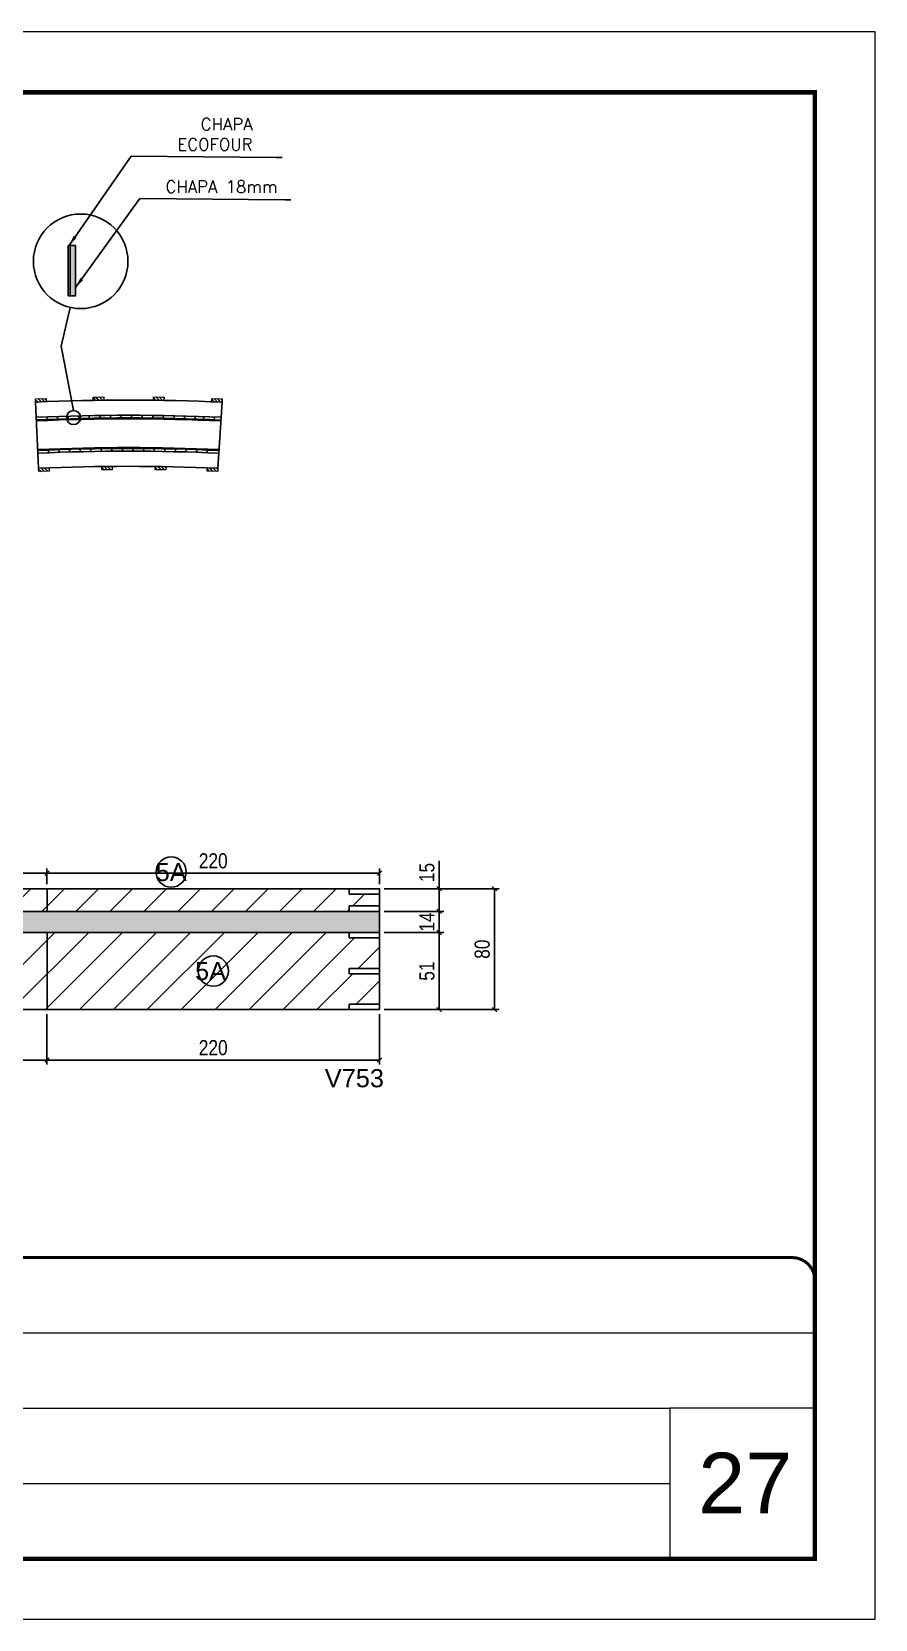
# Model space of a CAD drawing. Extents: x 3309 to 9563, y -2522 to 14608.
# Drawn here: x 7420 to 7978, y 6666 to 7716 of the extents above; entities that cross this region are included whole.
import ezdxf
from ezdxf.enums import TextEntityAlignment as Align

# ---------------------------------------------------------------- set-up
doc = ezdxf.new("R2010")
doc.units = 0
doc.header["$PDMODE"] = 35
doc.header["$PDSIZE"] = -10
doc.linetypes.add('CONTINUO', pattern=[0])
doc.linetypes.add('DASHED', pattern=[0.75, 0.5, -0.25])
for name, color, linetype in [('5', 5, 'Continuous'), ('COTA', 241, 'Continuous'), ('Cota Seção (2x)', 4, 'Continuous'), ('Painéis', 200, 'Continuous'), ('Romaneio', 10, 'Continuous')]:
    doc.layers.add(name, color=color, linetype=linetype)
for name, color, linetype, lineweight in [('CARIMBO', 255, 'Continuous', 9), ('contorno de painel', 7, 'Continuous', 13), ('Folhas', 255, 'Continuous', 9), ('Hachura', 251, 'Continuous', 9), ('Madeira', 126, 'Continuous', 18), ('SARRAFO DE PRESSAO', 251, 'DASHED', 9)]:
    doc.layers.add(name, color=color, linetype=linetype, lineweight=lineweight)
doc.styles.add('ARIAL', font='arial.ttf')
doc.styles.add('COTA TECNICA', font='techl___.ttf', dxfattribs={"height": 10})
doc.styles.add('Romans', font='romans.shx')
doc.styles.get("Standard").update_dxf_attribs({"font": 'arial.ttf'})
doc.dimstyles.new('PAINEL', dxfattribs={"dimtxt": 10, "dimasz": 3, "dimexe": 3, "dimexo": 3, "dimgap": 3, "dimtad": 1, "dimdec": 1, "dimzin": 12, "dimdsep": 46, "dimtxsty": 'COTA TECNICA', "dimblk1": 'OBLIQUE', "dimblk2": 'OBLIQUE', "dimsah": 1, "dimcen": 0.9, "dimclrd": 4, "dimclre": 4, "dimclrt": 240, "dimadec": 1, "dimazin": 3, "dimtfac": 1, "dimtdec": 1, "dimtmove": 0, "dimatfit": 3, "dimfxl": 1, "dimtolj": 1, "dimtzin": 12, "dimarcsym": 0})

# ---------------------------------------------------------------- blocks, each defined once
blk = doc.blocks.new('9999999999')
at = {"color": 30, "linetype": 'CONTINUO'}
for p, q in [((98564.6, 34379.6), (99584, 34379.6)), ((98564.6, 34329.8), (99488, 34329.8)), ((99584, 34329.8), (99488, 34329.8)), ((99488, 34329.8), (99488, 34230.2)), ((98564.6, 34280), (99488, 34280))]:
    blk.add_line(p, q, dxfattribs=at)
at = {"color": 30, "linetype": 'CONTINUO', "const_width": 2}
blk.add_lwpolyline([(99584, 34230.2), (99584, 34414.4, 0.414214), (99569, 34429.4), (98229, 34429.4, 0.414214), (98214, 34414.4), (98214, 34245.2, 0.414214), (98229, 34230.2), (99584, 34230.2)], format="xyb", dxfattribs=at)
at = {"layer": 'Folhas'}
blk.add_lwpolyline([(98139, 34190.2), (99624, 34190.2), (99624, 35240.2), (98139, 35240.2)], close=True, dxfattribs=at)
at = {"layer": 'Folhas', "color": 30, "const_width": 3}
blk.add_lwpolyline([(98214, 34230.2), (99584, 34230.2), (99584, 35200.2), (98214, 35200.2)], close=True, dxfattribs=at)
blk = doc.blocks.new('_Oblique')
at = {"color": 0, "linetype": 'ByBlock', "lineweight": -2}
blk.add_line((-0.5, -0.5), (0.5, 0.5), dxfattribs=at)
blk = doc.blocks.new('*D3115')
at = {"layer": 'COTA', "color": 4, "lineweight": -2, "transparency": 16777216}
for p, q in [((7429.8, 7066.6), (7429.8, 7033.3)), ((7649.8, 7066.6), (7649.8, 7033.3)), ((7649.8, 7036.3), (7429.8, 7036.3))]:
    blk.add_line(p, q, dxfattribs=at)
at = {"layer": 'Defpoints', "color": 0, "transparency": 16777216}
for p in [(7429.8, 7069.6), (7649.8, 7069.6), (7429.8, 7036.3)]:
    blk.add_point(p, dxfattribs=at)
at = {"layer": 'COTA', "color": 4, "lineweight": -2, "transparency": 16777216, "xscale": 3, "yscale": 3, "zscale": 3, "rotation": 180}
blk.add_blockref('_Oblique', (7429.8, 7036.3), dxfattribs=at)
at = {"layer": 'COTA', "color": 4, "lineweight": -2, "transparency": 16777216, "xscale": 3, "yscale": 3, "zscale": 3}
blk.add_blockref('_Oblique', (7649.8, 7036.3), dxfattribs=at)
at = {"layer": 'COTA', "color": 240, "transparency": 16777216, "insert": (7539.8, 7044.4), "char_height": 10, "attachment_point": 5, "style": 'COTA TECNICA'}
blk.add_mtext('\\A1;220', dxfattribs=at)
blk = doc.blocks.new('*D3117')
at = {"layer": 'COTA', "color": 4, "lineweight": -2, "transparency": 16777216}
for p, q in [((7319.8, 7066.6), (7319.8, 7033.3)), ((7429.8, 7066.6), (7429.8, 7033.3)), ((7429.8, 7036.3), (7319.8, 7036.3))]:
    blk.add_line(p, q, dxfattribs=at)
at = {"layer": 'Defpoints', "color": 0, "transparency": 16777216}
for p in [(7319.8, 7069.6), (7429.8, 7069.6), (7319.8, 7036.3)]:
    blk.add_point(p, dxfattribs=at)
at = {"layer": 'COTA', "color": 4, "lineweight": -2, "transparency": 16777216, "xscale": 3, "yscale": 3, "zscale": 3, "rotation": 180}
blk.add_blockref('_Oblique', (7319.8, 7036.3), dxfattribs=at)
at = {"layer": 'COTA', "color": 4, "lineweight": -2, "transparency": 16777216, "xscale": 3, "yscale": 3, "zscale": 3}
blk.add_blockref('_Oblique', (7429.8, 7036.3), dxfattribs=at)
at = {"layer": 'COTA', "color": 240, "transparency": 16777216, "insert": (7374.8, 7044.4), "char_height": 10, "attachment_point": 5, "style": 'COTA TECNICA'}
blk.add_mtext('\\A1;110', dxfattribs=at)
blk = doc.blocks.new('*D3118')
at = {"layer": 'COTA', "color": 4, "lineweight": -2, "transparency": 16777216}
for p, q in [((7652.8, 7120.6), (7692.3, 7120.6)), ((7689.3, 7120.6), (7689.3, 7069.6)), ((7652.8, 7069.6), (7692.3, 7069.6))]:
    blk.add_line(p, q, dxfattribs=at)
at = {"layer": 'Defpoints', "color": 0, "transparency": 16777216}
for p in [(7649.8, 7120.6), (7649.8, 7069.6), (7689.3, 7069.6)]:
    blk.add_point(p, dxfattribs=at)
at = {"layer": 'COTA', "color": 4, "lineweight": -2, "transparency": 16777216, "xscale": 3, "yscale": 3, "zscale": 3}
for p, rotation in [((7689.3, 7120.6), 90), ((7689.3, 7069.6), 270)]:
    blk.add_blockref('_Oblique', p, dxfattribs=dict(at, rotation=rotation))
at = {"layer": 'COTA', "color": 240, "transparency": 16777216, "insert": (7681.2, 7095.1), "char_height": 10, "attachment_point": 5, "rotation": 90, "style": 'COTA TECNICA'}
blk.add_mtext('\\A1;51', dxfattribs=at)
blk = doc.blocks.new('*D3119')
at = {"layer": 'COTA', "color": 4, "lineweight": -2, "transparency": 16777216}
for p, q in [((7652.8, 7134.6), (7692.3, 7134.6)), ((7689.3, 7120.6), (7689.3, 7134.6)), ((7652.8, 7120.6), (7692.3, 7120.6))]:
    blk.add_line(p, q, dxfattribs=at)
at = {"layer": 'Defpoints', "color": 0, "transparency": 16777216}
for p in [(7649.8, 7134.6), (7689.3, 7134.6), (7649.8, 7120.6)]:
    blk.add_point(p, dxfattribs=at)
at = {"layer": 'COTA', "color": 4, "lineweight": -2, "transparency": 16777216, "xscale": 3, "yscale": 3, "zscale": 3}
for p, rotation in [((7689.3, 7134.6), 90), ((7689.3, 7120.6), 270)]:
    blk.add_blockref('_Oblique', p, dxfattribs=dict(at, rotation=rotation))
at = {"layer": 'COTA', "color": 240, "transparency": 16777216, "insert": (7681.2, 7127.6), "char_height": 10, "attachment_point": 5, "rotation": 90, "style": 'COTA TECNICA'}
blk.add_mtext('\\A1;14', dxfattribs=at)
blk = doc.blocks.new('*D3120')
at = {"layer": 'COTA', "color": 4, "lineweight": -2, "transparency": 16777216}
for p, q in [((7689.3, 7149.6), (7689.3, 7168)), ((7652.8, 7149.6), (7692.3, 7149.6)), ((7689.3, 7134.6), (7689.3, 7149.6)), ((7652.8, 7134.6), (7692.3, 7134.6))]:
    blk.add_line(p, q, dxfattribs=at)
at = {"layer": 'Defpoints', "color": 0, "transparency": 16777216}
for p in [(7649.8, 7149.6), (7689.3, 7149.6), (7649.8, 7134.6)]:
    blk.add_point(p, dxfattribs=at)
at = {"layer": 'COTA', "color": 4, "lineweight": -2, "transparency": 16777216, "xscale": 3, "yscale": 3, "zscale": 3}
for p, rotation in [((7689.3, 7149.6), 90), ((7689.3, 7134.6), 270)]:
    blk.add_blockref('_Oblique', p, dxfattribs=dict(at, rotation=rotation))
at = {"layer": 'COTA', "color": 240, "transparency": 16777216, "insert": (7681.2, 7160.3), "char_height": 10, "attachment_point": 5, "rotation": 90, "style": 'COTA TECNICA'}
blk.add_mtext('\\A1;15', dxfattribs=at)
blk = doc.blocks.new('*D3121')
at = {"layer": 'COTA', "color": 4, "lineweight": -2, "transparency": 16777216}
for p, q in [((7652.8, 7149.6), (7728.9, 7149.6)), ((7725.9, 7069.6), (7725.9, 7149.6)), ((7652.8, 7069.6), (7728.9, 7069.6))]:
    blk.add_line(p, q, dxfattribs=at)
at = {"layer": 'Defpoints', "color": 0, "transparency": 16777216}
for p in [(7649.8, 7149.6), (7725.9, 7149.6), (7649.8, 7069.6)]:
    blk.add_point(p, dxfattribs=at)
at = {"layer": 'COTA', "color": 4, "lineweight": -2, "transparency": 16777216, "xscale": 3, "yscale": 3, "zscale": 3}
for p, rotation in [((7725.9, 7149.6), 90), ((7725.9, 7069.6), 270)]:
    blk.add_blockref('_Oblique', p, dxfattribs=dict(at, rotation=rotation))
at = {"layer": 'COTA', "color": 240, "transparency": 16777216, "insert": (7717.8, 7109.6), "char_height": 10, "attachment_point": 5, "rotation": 90, "style": 'COTA TECNICA'}
blk.add_mtext('\\A1;80', dxfattribs=at)
blk = doc.blocks.new('*D3124')
at = {"layer": 'COTA', "color": 4, "lineweight": -2, "transparency": 16777216}
for p, q in [((7209.8, 7152.6), (7209.8, 7162.9)), ((7429.8, 7152.6), (7429.8, 7162.9)), ((7209.8, 7159.9), (7429.8, 7159.9))]:
    blk.add_line(p, q, dxfattribs=at)
at = {"layer": 'Defpoints', "color": 0, "transparency": 16777216}
for p in [(7429.8, 7159.9), (7209.8, 7149.6), (7429.8, 7149.6)]:
    blk.add_point(p, dxfattribs=at)
at = {"layer": 'COTA', "color": 4, "lineweight": -2, "transparency": 16777216, "xscale": 3, "yscale": 3, "zscale": 3, "rotation": 180}
blk.add_blockref('_Oblique', (7209.8, 7159.9), dxfattribs=at)
at = {"layer": 'COTA', "color": 4, "lineweight": -2, "transparency": 16777216, "xscale": 3, "yscale": 3, "zscale": 3}
blk.add_blockref('_Oblique', (7429.8, 7159.9), dxfattribs=at)
at = {"layer": 'COTA', "color": 240, "transparency": 16777216, "insert": (7319.8, 7168), "char_height": 10, "attachment_point": 5, "style": 'COTA TECNICA'}
blk.add_mtext('\\A1;220', dxfattribs=at)
blk = doc.blocks.new('*D3125')
at = {"layer": 'COTA', "color": 4, "lineweight": -2, "transparency": 16777216}
for p, q in [((7429.8, 7152.6), (7429.8, 7162.9)), ((7649.8, 7152.6), (7649.8, 7162.9)), ((7429.8, 7159.9), (7649.8, 7159.9))]:
    blk.add_line(p, q, dxfattribs=at)
at = {"layer": 'Defpoints', "color": 0, "transparency": 16777216}
for p in [(7649.8, 7159.9), (7429.8, 7149.6), (7649.8, 7149.6)]:
    blk.add_point(p, dxfattribs=at)
at = {"layer": 'COTA', "color": 4, "lineweight": -2, "transparency": 16777216, "xscale": 3, "yscale": 3, "zscale": 3, "rotation": 180}
blk.add_blockref('_Oblique', (7429.8, 7159.9), dxfattribs=at)
at = {"layer": 'COTA', "color": 4, "lineweight": -2, "transparency": 16777216, "xscale": 3, "yscale": 3, "zscale": 3}
blk.add_blockref('_Oblique', (7649.8, 7159.9), dxfattribs=at)
at = {"layer": 'COTA', "color": 240, "transparency": 16777216, "insert": (7539.8, 7168), "char_height": 10, "attachment_point": 5, "style": 'COTA TECNICA'}
blk.add_mtext('\\A1;220', dxfattribs=at)

msp = doc.modelspace()

# ---------------------------------------------------------------- hatches: boundary and pattern name
at = {"layer": 'COTA'}
h = msp.add_hatch(dxfattribs=at)
h.set_pattern_fill('AR-CONC', color=256, scale=0.03)
h.paths.add_polyline_path([(7180.15, 7120.62), (7200.15, 7120.62), (7649.85, 7120.62), (7649.85, 7134.62), (7629.85, 7134.62), (6683.45, 7134.62), (6683.45, 7120.62), (6703.45, 7120.62), (7153.15, 7120.62), (7153.15, 7117.02), (7153.15, 7069.62), (7180.15, 7069.62), (7180.15, 7073.22)])
at = {"layer": 'Hachura'}
h = msp.add_hatch(color=256, dxfattribs=at)
h.dxf.hatch_style = 1
h.paths.add_polyline_path([(7448.68, 7575.13), (7445.08, 7575.13), (7445.08, 7541.81), (7448.68, 7541.81)])
h = msp.add_hatch(dxfattribs=at)
h.set_pattern_fill('ANSI31', color=256, scale=0.5, angle=272.38709, style=0)
h.set_pattern_definition([(317.387087, (30730.9312, 206.2958), (1.07480393, 1.16831193), [])])
h.paths.add_polyline_path([(7422.29, 7471.43), (7422.2, 7473.63), (7429.19, 7473.92), (7429.28, 7471.72)])
h = msp.add_hatch(dxfattribs=at)
h.set_pattern_fill('ANSI31', color=256, scale=0.5, angle=270.81463, style=0)
h.set_pattern_definition([(315.81463, (30560.8763, -429.4234), (1.10645896, 1.13837815), [])])
h.paths.add_polyline_path([(7460.38, 7472.59), (7460.35, 7474.79), (7467.34, 7474.89), (7467.38, 7472.69)])
h = msp.add_hatch(dxfattribs=at)
h.set_pattern_fill('ANSI31', color=256, scale=0.5, angle=269.16676, style=0)
h.set_pattern_definition([(314.1667616, (30363.9261, -1090.3581), (1.13873744, 1.10608918), [])])
h.paths.add_polyline_path([(7500.22, 7472.68), (7500.25, 7474.88), (7507.25, 7474.78), (7507.22, 7472.58)])
h = msp.add_hatch(dxfattribs=at)
h.set_pattern_fill('ANSI31', color=256, scale=0.5, angle=267.47985, style=0)
h.set_pattern_definition([(312.479846, (30140.4355, -1760.6979), (1.17080495, 1.07208769), [])])
h.paths.add_polyline_path([(7538.71, 7471.69), (7538.81, 7473.89), (7545.8, 7473.58), (7545.71, 7471.38)])
h = msp.add_hatch(dxfattribs=at)
h.set_pattern_fill('ANSI31', color=256, scale=0.5, angle=272.38636, style=0)
h.set_pattern_definition([(317.38636, (30732.8646, 160.0445), (1.07481877, 1.16829828), [])])
h.paths.add_polyline_path([(7424.32, 7425.47), (7424.22, 7427.67), (7431.22, 7427.96), (7431.31, 7425.76)])
h = msp.add_hatch(dxfattribs=at)
h.set_pattern_fill('ANSI31', color=256, scale=0.5, angle=270.60213, style=0)
h.set_pattern_definition([(315.60213, (30537.0612, -560.9654), (1.11067338, 1.13426667), [])])
h.paths.add_polyline_path([(7466.03, 7426.67), (7466, 7428.87), (7473, 7428.94), (7473.03, 7426.74)])
h = msp.add_hatch(dxfattribs=at)
h.set_pattern_fill('ANSI31', color=256, scale=0.5, angle=269.09011, style=0)
h.set_pattern_definition([(314.0901065, (30353.6332, -1166.9581), (1.14021624, 1.10456469), [])])
h.paths.add_polyline_path([(7501.4, 7426.66), (7501.43, 7428.86), (7508.43, 7428.75), (7508.4, 7426.55)])
h = msp.add_hatch(dxfattribs=at)
h.set_pattern_fill('ANSI31', color=256, scale=0.5, angle=267.47985, style=0)
h.set_pattern_definition([(312.479846, (30137.4762, -1806.6088), (1.17080495, 1.07208769), [])])
h.paths.add_polyline_path([(7535.75, 7425.78), (7535.85, 7427.98), (7542.84, 7427.67), (7542.75, 7425.47)])
at = {"layer": 'Hachura', "linetype": 'ByBlock'}
h = msp.add_hatch(dxfattribs=at)
h.set_pattern_fill('ANSI31', color=256, scale=5)
h.paths.add_polyline_path([(6903.45, 7370.27), (6703.45, 7370.27), (6703.45, 7366.67), (6683.45, 7366.67), (6683.45, 7345.57), (6703.45, 7345.57), (6703.45, 7341.97), (6683.45, 7341.97), (6683.45, 7318.57), (6703.45, 7318.57), (6703.45, 7314.97), (6683.45, 7314.97), (6683.45, 7293.87), (6703.45, 7293.87), (6703.45, 7290.27), (6903.45, 7290.27)])
h.paths.add_polyline_path([(7123.45, 7370.27), (6903.45, 7370.27), (6903.45, 7290.27), (7123.45, 7290.27)])
h.paths.add_polyline_path([(7252.05, 7341.97), (7232.05, 7341.97), (7232.05, 7345.57), (7252.05, 7345.57), (7252.05, 7366.67), (7232.05, 7366.67), (7232.05, 7370.27), (7123.45, 7370.27), (7123.45, 7290.27), (7232.05, 7290.27), (7232.05, 7293.87), (7252.05, 7293.87), (7252.05, 7314.97), (7232.05, 7314.97), (7232.05, 7318.57), (7252.05, 7318.57)])
h.paths.add_polyline_path([(6903.45, 7120.62), (6703.45, 7120.62), (6703.45, 7117.02), (6683.45, 7117.02), (6683.45, 7096.92), (6703.45, 7096.92), (6703.45, 7093.32), (6683.45, 7093.32), (6683.45, 7073.22), (6703.45, 7073.22), (6703.45, 7069.62), (6903.45, 7069.62)])
h.paths.add_polyline_path([(7013.45, 7120.62), (6903.45, 7120.62), (6903.45, 7069.62), (7013.45, 7069.62)])
h.paths.add_polyline_path([(7153.15, 7117.02), (7133.15, 7117.02), (7133.15, 7120.62), (7013.45, 7120.62), (7013.45, 7069.62), (7133.15, 7069.62), (7133.15, 7073.22), (7153.15, 7073.22), (7153.15, 7093.32), (7133.15, 7093.32), (7133.15, 7096.92), (7153.15, 7096.92)])
h.paths.add_polyline_path([(7319.85, 7120.62), (7200.15, 7120.62), (7200.15, 7117.02), (7180.15, 7117.02), (7180.15, 7096.92), (7200.15, 7096.92), (7200.15, 7093.32), (7180.15, 7093.32), (7180.15, 7073.22), (7200.15, 7073.22), (7200.15, 7069.62), (7319.85, 7069.62)])
h.paths.add_polyline_path([(7429.85, 7120.62), (7319.85, 7120.62), (7319.85, 7069.62), (7429.85, 7069.62)])
h.paths.add_polyline_path([(7649.85, 7117.02), (7629.85, 7117.02), (7629.85, 7120.62), (7429.85, 7120.62), (7429.85, 7069.62), (7629.85, 7069.62), (7629.85, 7073.22), (7649.85, 7073.22), (7649.85, 7093.32), (7629.85, 7093.32), (7629.85, 7096.92), (7649.85, 7096.92)])
h.paths.add_polyline_path([(7649.85, 7146.02), (7629.85, 7146.02), (7629.85, 7149.62), (7429.85, 7149.62), (7429.85, 7134.62), (7629.85, 7134.62), (7629.85, 7138.22), (7649.85, 7138.22)])
h.paths.add_polyline_path([(7429.85, 7149.62), (7209.85, 7149.62), (7209.85, 7134.62), (7429.85, 7134.62)])
h.paths.add_polyline_path([(7209.85, 7149.62), (7123.45, 7149.62), (7123.45, 7134.62), (7209.85, 7134.62)])
h.paths.add_polyline_path([(7123.45, 7149.62), (6903.45, 7149.62), (6903.45, 7134.62), (7123.45, 7134.62)])
h.paths.add_polyline_path([(6903.45, 7149.62), (6703.45, 7149.62), (6703.45, 7146.02), (6683.45, 7146.02), (6683.45, 7138.22), (6703.45, 7138.22), (6703.45, 7134.62), (6903.45, 7134.62)])

# ---------------------------------------------------------------- linework, layer by layer
at = {"layer": 'contorno de painel', "color": 5}
msp.add_line((7429.28, 7471.74), (7429.28, 7471.72), dxfattribs=at)
at = {"layer": 'COTA'}
msp.add_line((7649.85, 7134.62), (7649.85, 7120.62), dxfattribs=at)
at = {"layer": 'Cota Seção (2x)', "color": 30, "true_color": 0xf26722}
for centre, radius in [((7452.09, 7564.58), 31.28), ((7447.37, 7461.21), 4.65)]:
    msp.add_circle(centre, radius, dxfattribs=at)
at = {"layer": 'Madeira'}
for points in [[(7422.29, 7471.43), (7422.2, 7473.63), (7429.19, 7473.92), (7429.28, 7471.72)], [(7460.38, 7472.59), (7460.35, 7474.79), (7467.34, 7474.89), (7467.38, 7472.69)], [(7500.22, 7472.68), (7500.25, 7474.88), (7507.25, 7474.78), (7507.22, 7472.58)], [(7538.71, 7471.69), (7538.81, 7473.89), (7545.8, 7473.58), (7545.71, 7471.38)], [(7424.32, 7425.47), (7424.22, 7427.67), (7431.22, 7427.96), (7431.31, 7425.76)], [(7466.03, 7426.67), (7466, 7428.87), (7473, 7428.94), (7473.03, 7426.74)], [(7501.4, 7426.66), (7501.43, 7428.86), (7508.43, 7428.75), (7508.4, 7426.55)], [(7535.75, 7425.78), (7535.85, 7427.98), (7542.84, 7427.67), (7542.75, 7425.47)]]:
    msp.add_lwpolyline(points, close=True, dxfattribs=at)
at = {"layer": 'Painéis'}
for p, q in [((7422.29, 7471.43), (7424.23, 7427.67)), ((7545.71, 7471.38), (7542.84, 7427.67)), ((7429.73, 7461.73), (7429.81, 7459.93)), ((7436.72, 7461.98), (7436.8, 7460.19)), ((7443.72, 7462.21), (7443.8, 7460.41)), ((7450.72, 7462.39), (7450.8, 7460.59)), ((7457.72, 7462.54), (7457.8, 7460.74)), ((7464.72, 7462.65), (7464.8, 7460.85)), ((7471.72, 7462.73), (7471.8, 7460.93)), ((7478.73, 7462.77), (7478.81, 7460.97)), ((7485.73, 7462.78), (7485.81, 7460.98)), ((7492.74, 7462.75), (7492.82, 7460.95)), ((7499.75, 7462.69), (7499.83, 7460.88)), ((7506.76, 7462.59), (7506.84, 7460.78)), ((7513.78, 7462.45), (7513.86, 7460.65)), ((7520.79, 7462.28), (7520.87, 7460.47)), ((7527.81, 7462.07), (7527.89, 7460.27)), ((7533.69, 7461.87), (7533.39, 7460.08)), ((7540.75, 7461.59), (7540.44, 7459.8)), ((7430.7, 7439.75), (7430.78, 7437.95)), ((7437.69, 7440.01), (7437.77, 7438.21)), ((7444.69, 7440.22), (7444.77, 7438.43)), ((7451.69, 7440.41), (7451.77, 7438.61)), ((7458.69, 7440.55), (7458.77, 7438.75)), ((7465.69, 7440.66), (7465.77, 7438.86)), ((7472.7, 7440.74), (7472.78, 7438.94)), ((7479.7, 7440.78), (7479.78, 7438.98)), ((7486.71, 7440.78), (7486.79, 7438.98)), ((7493.72, 7440.74), (7493.8, 7438.94)), ((7500.73, 7440.67), (7500.81, 7438.87)), ((7507.74, 7440.56), (7507.82, 7438.76)), ((7514.75, 7440.42), (7514.83, 7438.62)), ((7521.77, 7440.24), (7521.85, 7438.44)), ((7528.78, 7440.03), (7528.86, 7438.22)), ((7535.8, 7439.77), (7535.72, 7437.97))]:
    msp.add_line(p, q, dxfattribs=at)
at = {"layer": 'Painéis', "linetype": 'ByBlock'}
for p, q in [((6683.45, 7149.62), (7649.85, 7149.62)), ((7429.85, 7149.62), (7429.85, 7134.62)), ((7649.85, 7149.62), (7649.85, 7134.62)), ((7649.85, 7134.62), (6683.45, 7134.62)), ((7180.15, 7120.62), (7649.85, 7120.62)), ((7429.85, 7120.62), (7429.85, 7069.62)), ((7649.85, 7120.62), (7649.85, 7069.62)), ((7649.85, 7069.62), (7180.15, 7069.62))]:
    msp.add_line(p, q, dxfattribs=at)
at = {"layer": 'Painéis'}
for points in [[(7445.08, 7575.13), (7443.88, 7575.13), (7443.88, 7541.81), (7445.08, 7541.81)], [(7448.68, 7575.13), (7445.08, 7575.13), (7445.08, 7541.81), (7448.68, 7541.81)]]:
    msp.add_lwpolyline(points, close=True, dxfattribs=at)
at = {"layer": 'Painéis', "linetype": 'ByBlock'}
for points in [[(7649.85, 7146.02), (7629.85, 7146.02), (7629.85, 7149.62), (7649.85, 7149.62)], [(7649.85, 7134.62), (7629.85, 7134.62), (7629.85, 7138.22), (7649.85, 7138.22)], [(7649.85, 7117.02), (7629.85, 7117.02), (7629.85, 7120.62), (7649.85, 7120.62)], [(7649.85, 7093.32), (7629.85, 7093.32), (7629.85, 7096.92), (7649.85, 7096.92)], [(7649.85, 7069.62), (7629.85, 7069.62), (7629.85, 7073.22), (7649.85, 7073.22)]]:
    msp.add_lwpolyline(points, close=True, dxfattribs=at)
at = {"layer": 'Painéis'}
for radius, start in [(1386.4, 87.42964), (1376.4, 87.4382), (1374.6, 87.43975), (1374, 87.44027), (1355, 87.45691), (1354.4, 87.45744), (1352.6, 87.45904), (1342.6, 87.46802)]:
    msp.add_arc((7483.53, 6086.38), radius, start, 92.53173, dxfattribs=at)
at = {"layer": 'Romaneio', "color": 1, "linetype": 'ByBlock'}
for centre in [(7511.98, 7160.6), (7539.85, 7095.12)]:
    msp.add_circle(centre, 10, dxfattribs=at)

# ---------------------------------------------------------------- block references
at = {"layer": 'SARRAFO DE PRESSAO', "color": 6, "linetype": 'ByBlock'}
msp.add_blockref('9999999999', (-91646.11, -27523.8), dxfattribs=at)

# ---------------------------------------------------------------- texts
at = {"color": 240, "char_height": 8, "attachment_point": 9, "style": 'Romans'}
for s, insert in [('\\A1;CHAPA  \\PECOFOUR', (7565.82, 7637.89)), ('\\A1;CHAPA 18mm', (7582.31, 7609.94))]:
    msp.add_mtext(s, dxfattribs=dict(at, insert=insert))
at = {"layer": '5', "linetype": 'Continuous'}
msp.add_text('V753', height=12, rotation=359.99996, dxfattribs=at).set_placement((7613.63, 7018.27))
at = {"layer": 'CARIMBO', "style": 'ARIAL'}
msp.add_text('27', height=40, dxfattribs=at).set_placement((7860.73, 6736.55))
at = {"layer": 'Romaneio', "color": 255, "linetype": 'ByBlock', "style": 'ARIAL'}
for p in [(7511.98, 7160.6), (7538.02, 7095.12)]:
    msp.add_text('5A', height=12, dxfattribs=at).set_placement(p, align=Align.MIDDLE_CENTER)

# ---------------------------------------------------------------- dimensions: what is measured, and where the dimension line sits
at = {"layer": 'COTA'}
for base, p1, p2, picture, middle in [((7429.85, 7159.94), (7209.85, 7149.62), (7429.85, 7149.62), '*D3124', (7319.85, 7168.04)), ((7649.85, 7159.94), (7429.85, 7149.62), (7649.85, 7149.62), '*D3125', (7539.85, 7168.04))]:
    dim = msp.add_linear_dim(base=base, p1=p1, p2=p2, dimstyle='PAINEL', dxfattribs=at)
    dim.commit()
    dim.dimension.update_dxf_attribs({"geometry": picture, "text_midpoint": middle})
for base, p1, p2, angle, picture, middle in [((7689.3, 7149.62), (7649.85, 7134.62), (7649.85, 7149.62), 90, '*D3120', (7681.19, 7160.31)), ((7725.89, 7149.62), (7649.85, 7069.62), (7649.85, 7149.62), 90, '*D3121', (7717.76, 7109.62)), ((7689.3, 7069.62), (7649.85, 7120.62), (7649.85, 7069.62), 90, '*D3118', (7681.19, 7095.12)), ((7319.85, 7036.28), (7429.85, 7069.62), (7319.85, 7069.62), 180, '*D3117', (7374.85, 7044.38)), ((7429.85, 7036.28), (7649.85, 7069.62), (7429.85, 7069.62), 180, '*D3115', (7539.85, 7044.38))]:
    dim = msp.add_linear_dim(base=base, p1=p1, p2=p2, angle=angle, dimstyle='PAINEL', dxfattribs=at)
    dim.commit()
    dim.dimension.update_dxf_attribs({"geometry": picture, "text_midpoint": middle})
dim = msp.add_linear_dim(base=(7689.3, 7134.62), p1=(7649.85, 7120.62), p2=(7649.85, 7134.62), angle=90, dimstyle='PAINEL', dxfattribs=at)
dim.commit()
dim.dimension.update_dxf_attribs({"geometry": '*D3119', "text_midpoint": (7689.3, 7127.62), "dimtype": 160})

# ---------------------------------------------------------------- leaders
at = {"annotation_type": 0, "has_hookline": 1, "hookline_direction": 1, "horizontal_direction": (-1, 0, 0)}
for points in [[(7444.48, 7575.13), (7485.54, 7634.1), (7581.48, 7633.25)], [(7448.68, 7547.17), (7491.27, 7606.15), (7587.21, 7605.29)]]:
    msp.add_leader(points, dimstyle='PAINEL', override={"dimasz": 7}, dxfattribs=at)
at = {"layer": 'Painéis', "linetype": 'ByBlock'}
msp.add_leader([(7447.37, 7465.85), (7439.22, 7508.54), (7445.09, 7534.09)], dimstyle='PAINEL', override={"dimgap": 3, "dimtad": 0}, dxfattribs=at)

doc.saveas('drawing.dxf')
